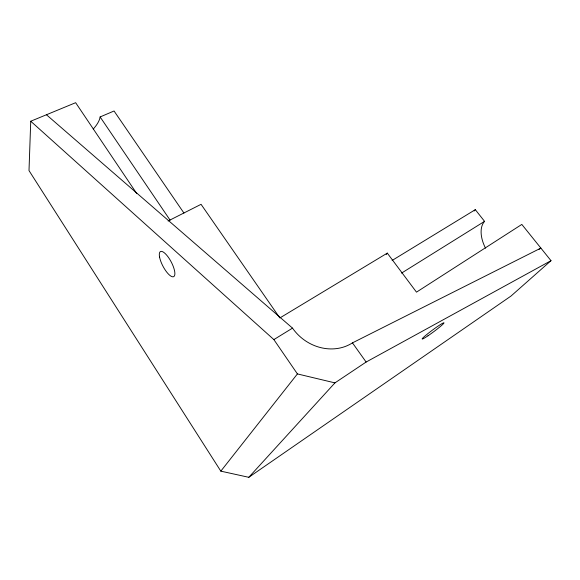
<?xml version="1.0" encoding="UTF-8"?>
<svg xmlns="http://www.w3.org/2000/svg" width="580" height="580" viewBox="0 0 580 580"><rect width="100%" height="100%" fill="white"/><g stroke="black" fill="none" stroke-linecap="round" stroke-linejoin="round"><path stroke-width="0.87" d="M136.75 193.575L75.647 102.696L30.74 121.234L29 170.585L220.828 471.149L248.784 477.304L511.009 296.046L551 260.674L521.826 224.417L416.483 292.146L387.295 253.119L279.85 317.963M386.208 254.518L387.295 253.119M220.828 471.149L297.41 373.919L334.943 382.88L366.125 362.043L551 260.674M474.15 210.989L475.31 209.67L484.561 221.357A29.138 17.154 55.3 0 0 485.511 248.146M248.784 477.304L334.943 382.88M538.624 249.603L540.879 248.095L352.459 342.867A43.935 39.027 39 0 1 292.523 328.128L46.444 114.753M401.563 273.086L484.561 221.357M30.74 121.234L273.869 339.597L292.523 328.128M392.123 260.456L475.31 209.67M168.106 220.987L201.064 204.319L279.335 317.224M93.228 129.065A31.327 13.688 -31.4 0 0 100.122 116.943L114.05 110.997L183.94 213.063M352.459 342.867L366.125 362.043M273.869 339.597L297.41 373.919M100.122 116.943L170.114 220.175M159.565 257.07A14.195 4.647 62.2 0 0 172.594 276.812A14.195 4.647 62.2 0 0 169.128 258.412A14.195 4.647 62.2 0 0 159.565 257.07M427.953 335.813A13.594 1.022 -36.6 0 0 443.976 322.828A13.594 1.022 -36.6 0 0 427.242 334.138A13.594 1.022 -36.6 0 0 427.953 335.813"/></g></svg>
